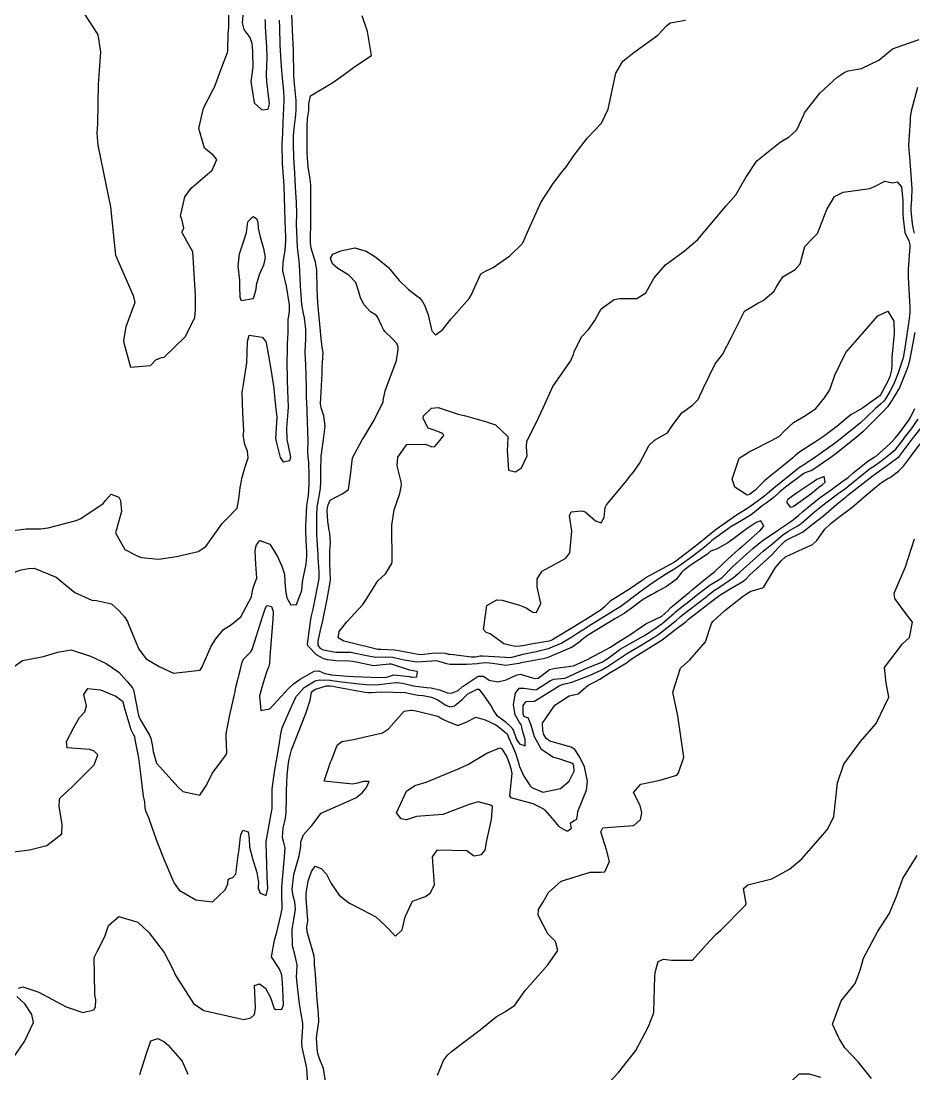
# Model space of a CAD drawing. Header units: feet. Extents: x 1313198 to 1317500, y 385000 to 389511.
# Drawn here: x 1315435.2 to 1315776, y 385557.7 to 385959.3 of the extents above; entities that cross this region are included whole.
import ezdxf

# ---------------------------------------------------------------- set-up
doc = ezdxf.new("R2010")
doc.units = ezdxf.units.FT
doc.layers.add('C-TOPO-MAJR', color=32, linetype='CONTINUOUS')

msp = doc.modelspace()

# ---------------------------------------------------------------- linework, layer by layer
at = {"layer": 'C-TOPO-MAJR'}
for points in [[(1315456.31, 385970.78), (1315458.03, 385964.11), (1315464.19, 385954.63)], [(1315464.19, 385954.63), (1315464.55, 385954.09), (1315465.6, 385947.63), (1315464.62, 385935.09), (1315464.34, 385920.13), (1315464.15, 385916.6), (1315464.5, 385912.02), (1315467.67, 385896.47), (1315469.36, 385888.42), (1315470.72, 385874.8), (1315471.22, 385870.07), (1315477.99, 385854.64), (1315478.62, 385851.93), (1315475.19, 385842.65), (1315474.35, 385837.46), (1315474.43, 385836.55), (1315477.05, 385827.36), (1315484.66, 385827.99), (1315486.71, 385830.06), (1315488.87, 385830.95), (1315489.85, 385831.18), (1315497.91, 385838.84), (1315501.56, 385846.1), (1315501.78, 385849.25), (1315501.8, 385854.66), (1315500.77, 385871.34), (1315496.65, 385878.53), (1315496.71, 385878.88), (1315497.33, 385880.46), (1315496.59, 385883.7), (1315496.1, 385884.94), (1315497.73, 385892.23), (1315500.08, 385895.52), (1315508.12, 385902.45), (1315509.98, 385906.57), (1315508.49, 385908.21), (1315505.17, 385910.88), (1315503.06, 385918.27), (1315504.79, 385926.09), (1315508.57, 385933.2), (1315508.99, 385934.05), (1315511.79, 385941.69), (1315514.03, 385947.37), (1315514.12, 385947.79), (1315514.31, 385954.6), (1315514.4, 385955.76), (1315514.52, 385957), (1315514.54, 385957.74), (1315514.37, 385965.34)], [(1315520.22, 385965.36), (1315519.67, 385958.59), (1315520.28, 385956.06), (1315522.51, 385952.99), (1315523.3, 385950.93), (1315523.52, 385947.86), (1315523.57, 385947.36), (1315523.67, 385941.7), (1315522.96, 385936.23), (1315524.19, 385928.09), (1315527.11, 385925.39), (1315529.5, 385925.67), (1315530.06, 385927.77), (1315529.08, 385936.28), (1315528.95, 385938.89), (1315529.1, 385945.45), (1315529, 385949.61), (1315528.81, 385953.08), (1315528.54, 385957.24), (1315528.5, 385958.82), (1315528.34, 385959.86)], [(1315428.23, 385641.98), (1315438.38, 385643.17), (1315445.01, 385644.85), (1315450.81, 385649.35), (1315450.92, 385653.06), (1315449.8, 385659.75), (1315449.88, 385662.35), (1315450.2, 385663.05), (1315454.75, 385667.2), (1315463.17, 385675.63), (1315464.53, 385679.44), (1315463.08, 385680.89), (1315461.52, 385681.46), (1315452.81, 385682.16), (1315452.55, 385684.6), (1315455.46, 385690.11), (1315457.47, 385693.65), (1315459.6, 385695.86), (1315460.2, 385698.18), (1315459.21, 385702.52), (1315460.64, 385704.77), (1315465.54, 385704.25), (1315471.39, 385701.85), (1315473.95, 385699.88), (1315474.06, 385699.65), (1315474.77, 385696.7), (1315477.17, 385689.16), (1315478.3, 385686.86), (1315478.47, 385686.47), (1315478.7, 385685.3), (1315480.05, 385678.29), (1315480.81, 385672.18), (1315481.8, 385663.74), (1315482.27, 385661.57), (1315482.51, 385659.29), (1315482.71, 385658.04), (1315483.82, 385655.56), (1315485.41, 385651.08), (1315487.15, 385646.13), (1315489.83, 385639.44), (1315493.18, 385631.62), (1315493.65, 385630.48), (1315495.53, 385627.82), (1315501.88, 385624.21), (1315508.31, 385623.42), (1315513.06, 385627.92), (1315514.14, 385630.3), (1315514.3, 385631.96), (1315514.79, 385632.26), (1315516.02, 385632.66), (1315517.17, 385633.97), (1315518.14, 385641.03), (1315518.42, 385643.36), (1315518.9, 385647.16), (1315519.15, 385648.89), (1315519.91, 385650.71), (1315521.89, 385650.07), (1315522.27, 385647.54), (1315522.44, 385644.19), (1315523.51, 385639.89), (1315525.23, 385634.53), (1315525.86, 385630.78), (1315525.75, 385629.05), (1315525.75, 385628.56), (1315526.47, 385626.66), (1315528.78, 385625.75), (1315529.46, 385628.54), (1315529.19, 385632.96), (1315529.05, 385637.72), (1315528.71, 385645.61), (1315528.74, 385646.36), (1315530.7, 385656.92), (1315530.97, 385658.23), (1315531.05, 385658.98), (1315531.1, 385660.82), (1315531.03, 385663.51), (1315531.09, 385666.45), (1315532.1, 385673.69), (1315532.95, 385678.73), (1315533.75, 385683.14), (1315534.42, 385687.48), (1315534.93, 385689.8), (1315537.38, 385695.59), (1315539.89, 385700.93), (1315540.35, 385701.84), (1315543.22, 385705.09), (1315547.48, 385707.66), (1315549.07, 385708.02), (1315553.22, 385707.89), (1315553.88, 385707.83), (1315557.63, 385707.34), (1315564.32, 385706.48), (1315568.33, 385706.19), (1315571.71, 385706.23), (1315578.2, 385706.98), (1315578.82, 385707.07), (1315580.82, 385706.83), (1315583.94, 385706), (1315584.92, 385705.81), (1315590.02, 385705.19), (1315591.72, 385704.95), (1315594.92, 385704.19), (1315597.92, 385703.16), (1315599.51, 385702.91), (1315602.02, 385703.93), (1315603.72, 385705.51), (1315604.02, 385705.69), (1315604.36, 385705.87), (1315609.63, 385709.46), (1315611.76, 385709.48), (1315613.87, 385707.99), (1315617.17, 385707.29), (1315620.31, 385708.09), (1315624.24, 385709.88), (1315625.68, 385710.16), (1315630.38, 385708.87), (1315631.59, 385708.58), (1315632.55, 385708.75), (1315634.15, 385709.83), (1315636.95, 385711.94), (1315639.16, 385712.55), (1315646.04, 385713.41), (1315647.48, 385714), (1315648.61, 385714.52), (1315651.66, 385715.91), (1315653.7, 385717.06), (1315656.43, 385718.5), (1315660.21, 385720.51), (1315662.98, 385722.4), (1315663.28, 385722.59), (1315667.51, 385725.16), (1315671.97, 385728.29), (1315673.69, 385729.37), (1315676.85, 385730.91), (1315679.75, 385732.38), (1315682.12, 385734.36), (1315683.17, 385735.7), (1315688.96, 385740.38), (1315689.19, 385740.55), (1315690.18, 385741.37), (1315691.48, 385742.57), (1315696.47, 385746.62), (1315697.76, 385747.55), (1315700.01, 385749.37), (1315702.78, 385752.02), (1315705.06, 385754.22), (1315709.05, 385757.76), (1315709.47, 385758.13), (1315710.52, 385759.08), (1315717.33, 385764.96), (1315718.76, 385766.7), (1315717.61, 385768.76), (1315715.78, 385768.06), (1315712.4, 385765.76), (1315707.3, 385762.01), (1315704.92, 385760.33), (1315700.93, 385758.06), (1315698.53, 385757.16), (1315698.28, 385756.97), (1315697.15, 385755.93), (1315690.65, 385751.63), (1315689.42, 385750.78), (1315687.96, 385749.64), (1315687.46, 385749.08), (1315685.29, 385746.38), (1315681.53, 385743.62), (1315678.29, 385741.86), (1315676.94, 385741.11), (1315675.7, 385740.42), (1315672.68, 385738.67), (1315670.78, 385737.34), (1315668.58, 385735.65), (1315665.35, 385733.36), (1315661.82, 385731.29), (1315660.81, 385730.72), (1315651.46, 385724.97), (1315649.84, 385723.78), (1315648.13, 385722.25), (1315645.57, 385720.55), (1315635.97, 385716.49), (1315634.43, 385716.07), (1315626.1, 385714.57), (1315625.21, 385714.34), (1315620.27, 385713.58), (1315615.28, 385714.33), (1315612.57, 385714.55), (1315610.06, 385714.26), (1315609.42, 385714.16), (1315605.3, 385713.86), (1315602.75, 385713.86), (1315598.83, 385713.94), (1315597.72, 385714.16), (1315594.28, 385715.22), (1315593.11, 385715.32), (1315591.94, 385715.19), (1315586.27, 385714.8), (1315581.41, 385715.52), (1315577.14, 385716.6), (1315574.17, 385716.75), (1315570.59, 385716.57), (1315567.01, 385717.22), (1315561.06, 385718.48), (1315556.77, 385718.45), (1315555.45, 385718.43), (1315554.58, 385718.56), (1315550.65, 385719.42), (1315549.52, 385719.96), (1315548.6, 385721.34), (1315548.61, 385722.84), (1315549.51, 385726.95), (1315550.34, 385730.72), (1315551.87, 385738.24), (1315552.66, 385742.42), (1315553.19, 385745.29), (1315553.27, 385746.27), (1315553.12, 385752.47), (1315553.05, 385754.07), (1315553.03, 385754.39), (1315553.05, 385757.31), (1315553.37, 385760.3), (1315553.09, 385764.01), (1315552.85, 385764.98), (1315552.24, 385768.58), (1315552.08, 385772.59), (1315552.14, 385773.61), (1315552.37, 385774.86), (1315553.2, 385776.62), (1315558.05, 385779.12), (1315560.17, 385780.71), (1315560.93, 385786.09), (1315561.78, 385792.72), (1315565.47, 385799.64), (1315565.81, 385800.13), (1315569.93, 385807.08), (1315573.36, 385814.1), (1315573.43, 385814.6), (1315574.2, 385818.23), (1315578.47, 385829.83), (1315579.11, 385834.11), (1315579.12, 385834.9), (1315578.62, 385836.34), (1315576.81, 385838.24), (1315574.1, 385840.85), (1315573.53, 385841.67), (1315572.84, 385843.23), (1315571.29, 385846.49), (1315570.7, 385847.1), (1315568.64, 385848.43), (1315566.19, 385851.07), (1315564.8, 385853.8), (1315564.17, 385856.09), (1315563.03, 385859.59), (1315560.26, 385862.38), (1315556.08, 385864.97), (1315554.07, 385866.75), (1315553.35, 385868.85), (1315554.27, 385870.38), (1315557.24, 385871.71), (1315562.59, 385872.77), (1315566.94, 385871.6), (1315570.68, 385869.32), (1315575.44, 385865.32), (1315579.55, 385860.32), (1315582.71, 385857.3), (1315583.12, 385856.98), (1315587.32, 385853.69), (1315588.22, 385852.72), (1315589.28, 385850.74), (1315590.54, 385847.32), (1315591.69, 385842.16), (1315591.99, 385841.22), (1315593.34, 385839.69), (1315596.06, 385841.57), (1315599.43, 385845.8), (1315606.31, 385853.54), (1315607.13, 385854.99), (1315610.68, 385862.88), (1315612.47, 385863.9), (1315615.41, 385865.3), (1315621.76, 385869.81), (1315626.57, 385874.47), (1315629.02, 385879.94), (1315633.61, 385890.05), (1315638.37, 385897.35), (1315641.58, 385901.63), (1315643.37, 385903.8), (1315646.29, 385908.19), (1315651.38, 385914.74), (1315656.7, 385920.33), (1315659.36, 385925.76), (1315662.28, 385939.47), (1315664.91, 385944), (1315669.09, 385947.33), (1315678.23, 385953.96), (1315681.54, 385957.49), (1315682.98, 385958.58), (1315688.84, 385959.61)], [(1315428.29, 385764.52), (1315437.16, 385765.65), (1315442.63, 385765.63), (1315445.6, 385765.98), (1315448.98, 385766.97), (1315456.3, 385768.88), (1315457.99, 385769.53), (1315466.59, 385775.34), (1315467.55, 385776.53), (1315469.62, 385778.88), (1315472.48, 385777.73), (1315473.22, 385776.5), (1315473.58, 385772.24), (1315471.29, 385764.18), (1315474.78, 385757.72), (1315479.48, 385755.3), (1315481.08, 385754.71), (1315487.75, 385754.04), (1315494.58, 385755.15), (1315502.8, 385756.99), (1315505.74, 385758.89), (1315511.97, 385767.62), (1315513.24, 385768.9), (1315517.73, 385773.54), (1315518.37, 385776.98), (1315518.83, 385781.47), (1315519.07, 385782.54), (1315519.51, 385784.83), (1315520.58, 385788.96), (1315521.84, 385792.67), (1315521.6, 385795.33), (1315520.68, 385797.78), (1315520.04, 385801.54), (1315520.08, 385801.81), (1315520.28, 385803.14), (1315519.83, 385809.89), (1315519.65, 385817.79), (1315519.69, 385818.43), (1315520.06, 385820.67), (1315521.36, 385828.94), (1315521.58, 385837.11), (1315522.23, 385839.45), (1315527.25, 385838.73), (1315528.58, 385837.14), (1315528.89, 385835.99), (1315529.55, 385832.39), (1315530.53, 385826.57), (1315531.64, 385819.33), (1315531.67, 385819.03), (1315532.38, 385812.45), (1315532.8, 385808.29), (1315532.5, 385802), (1315532.37, 385800.15), (1315532.67, 385798.43), (1315534.11, 385792.82), (1315535.27, 385791.22), (1315537.82, 385791.7), (1315538.14, 385792.96), (1315537.87, 385794.22), (1315536.79, 385799.71), (1315536.65, 385804.22), (1315537.17, 385810.26), (1315537.23, 385812.17), (1315537.02, 385818.46), (1315536.87, 385822.52), (1315536.82, 385829.48), (1315536.92, 385833.45), (1315536.97, 385836.27), (1315537.14, 385840.43), (1315537.12, 385842.18), (1315537.18, 385845.44), (1315537.62, 385848.37), (1315537.62, 385851.11), (1315536.53, 385858.16), (1315535.17, 385864.1), (1315535.29, 385867.4), (1315536.07, 385871.75), (1315536.3, 385875.65), (1315536.26, 385876.87), (1315535.96, 385883.04), (1315535.83, 385887.73), (1315535.76, 385891.94), (1315535.58, 385896.6), (1315534.94, 385905.04), (1315534.82, 385912.56), (1315534.96, 385914.27), (1315535.12, 385916.64), (1315535.28, 385920.56), (1315535.7, 385928.96), (1315535.69, 385930.14), (1315535.49, 385932.5), (1315534.88, 385938.94), (1315534.66, 385941.92), (1315534.16, 385950.21), (1315533.96, 385956.8), (1315533.84, 385959.67)], [(1315429.9, 385711.29), (1315435.74, 385715.39), (1315443.73, 385717), (1315449.09, 385718.61), (1315454.3, 385719.46), (1315461.71, 385717.05), (1315467.64, 385714.29), (1315472.58, 385710.99), (1315475.69, 385707.37), (1315477.74, 385705.02), (1315478.14, 385704.25), (1315480.1, 385694.45), (1315480.63, 385692.99), (1315484.3, 385687), (1315484.77, 385685.87), (1315485.35, 385682.59), (1315485.62, 385680.78), (1315486.95, 385676.29), (1315495.18, 385667.12), (1315496.97, 385665.5), (1315503.47, 385664.09), (1315506.05, 385667.93), (1315508.22, 385672.32), (1315513.43, 385679.29), (1315513.7, 385680.26), (1315513.62, 385683.49), (1315513.44, 385686.25), (1315513.44, 385686.52), (1315513.55, 385687.48), (1315514.81, 385694.13), (1315516.93, 385703.64), (1315517.21, 385705.31), (1315518.81, 385711.56), (1315519.62, 385714.82), (1315520.06, 385715.88), (1315521.99, 385717.87), (1315522.78, 385718.55), (1315523.45, 385719.6), (1315527.43, 385732.14), (1315528.51, 385735.47), (1315529.04, 385736.41), (1315530.79, 385736.08), (1315531.44, 385734.14), (1315531.43, 385733.6), (1315531.31, 385731.15), (1315530.28, 385718.44), (1315530.17, 385716.77), (1315530.05, 385714.29), (1315529.82, 385713.23), (1315528.95, 385710.97), (1315527.58, 385706.94), (1315526.24, 385702.01), (1315526.67, 385696.36), (1315530.15, 385696.96), (1315533.27, 385700.25), (1315537.11, 385704.64), (1315539.22, 385706.52), (1315541.69, 385708.28), (1315547.12, 385711.39), (1315548.92, 385711.43), (1315551.1, 385710.45), (1315553.31, 385710.03), (1315553.53, 385710.02), (1315560.01, 385709.45), (1315562.24, 385709.3), (1315568.79, 385709.12), (1315574.26, 385708.95), (1315576.02, 385709.46), (1315577.55, 385710.02), (1315583.43, 385709.35), (1315584.27, 385709.13), (1315584.53, 385709.08), (1315586.22, 385709.26), (1315586.58, 385711.23), (1315584.91, 385711.51), (1315583.57, 385711.72), (1315576.62, 385713.99), (1315575.66, 385714.05), (1315569.76, 385713.45), (1315563.81, 385714.65), (1315561.87, 385715.11), (1315560.38, 385715.15), (1315555.35, 385715.26), (1315552.18, 385715.74), (1315550.84, 385716.1), (1315547.93, 385717.61), (1315544.64, 385721.06), (1315544.48, 385721.63), (1315545.87, 385731.14), (1315546.11, 385732.45), (1315546.65, 385734.98), (1315548.84, 385745.89), (1315549.02, 385746.85), (1315549.04, 385747.18), (1315548.97, 385749.24), (1315548.66, 385754.65), (1315548.6, 385755.73), (1315548.19, 385761.49), (1315548.08, 385763.45), (1315548.07, 385764.16), (1315548.06, 385770.87), (1315548.29, 385774.05), (1315548.98, 385777.94), (1315549.54, 385781.17), (1315549.67, 385783.56), (1315549.62, 385787.67), (1315549.79, 385793.47), (1315549.85, 385794.16), (1315550.82, 385800.79), (1315551.28, 385804.83), (1315550.83, 385808.7), (1315549.72, 385811.75), (1315549.46, 385813.3), (1315550.18, 385824.81), (1315550.19, 385827.39), (1315550.25, 385828.98), (1315550.49, 385832.92), (1315550.26, 385834.22), (1315549.83, 385836.91), (1315548.59, 385850.47), (1315548.43, 385851.85), (1315548.22, 385857.07), (1315548.1, 385864.4), (1315547.55, 385867.31), (1315546, 385872.67), (1315545.66, 385874.64), (1315545.66, 385877.38), (1315545.83, 385881.26), (1315545.79, 385896.88), (1315545.41, 385899.92), (1315544.79, 385903.62), (1315544.47, 385909.09), (1315544.39, 385919.25), (1315544.55, 385922.05), (1315544.65, 385922.88), (1315545, 385925.22), (1315545.11, 385927.68), (1315545.64, 385930.77), (1315554.16, 385935.83), (1315559.06, 385939.28), (1315562.62, 385942), (1315569.03, 385946.23), (1315567.43, 385955.37), (1315565.35, 385961.24)], [(1315431.23, 385748.59), (1315435.24, 385750.02), (1315438.04, 385750.46), (1315440.17, 385750.62), (1315448.67, 385747.19), (1315455.69, 385741.37), (1315462.18, 385738.45), (1315464.07, 385738.3), (1315469.78, 385737.04), (1315472.68, 385734.42), (1315474.68, 385732.05), (1315475.84, 385730.27), (1315476.16, 385729.49), (1315477.89, 385725.23), (1315480.17, 385719.72), (1315482.93, 385716.06), (1315487.93, 385713.12), (1315493.41, 385710.57), (1315503.59, 385711.76), (1315504.4, 385713.04), (1315507.82, 385720.86), (1315509.61, 385723.68), (1315512.5, 385727.22), (1315515.51, 385729.12), (1315519.08, 385732.13), (1315523.17, 385739.75), (1315523.59, 385742.09), (1315524.1, 385743.92), (1315525.26, 385746.83), (1315524.77, 385752.17), (1315524.58, 385757.19), (1315524.88, 385758.84), (1315525.06, 385759.5), (1315526.36, 385761.18), (1315530.21, 385759.82), (1315532.99, 385755.37), (1315534.78, 385751.38), (1315535.71, 385748.34), (1315535.94, 385745.45), (1315536.15, 385742.09), (1315536.6, 385739.35), (1315538.16, 385736.72), (1315540.38, 385736.85), (1315542.44, 385742.17), (1315542.59, 385745.27), (1315543.01, 385747.32), (1315544.07, 385752.19), (1315544.23, 385755.23), (1315544.26, 385757.04), (1315544.22, 385758.79), (1315543.93, 385764.68), (1315543.92, 385766.81), (1315543.99, 385769.13), (1315544.34, 385774.5), (1315544.81, 385777.58), (1315544.9, 385778.2), (1315545.15, 385782.97), (1315545.17, 385786.07), (1315545, 385790.97), (1315544.83, 385793.17), (1315544.72, 385795.39), (1315544.79, 385799.16), (1315544.46, 385810.21), (1315544.36, 385811.27), (1315544.16, 385815.94), (1315544.2, 385819.67), (1315543.86, 385828.26), (1315543.73, 385830.26), (1315543.67, 385833.09), (1315543.86, 385838.14), (1315543.89, 385841.83), (1315543.39, 385846.15), (1315542.99, 385847.8), (1315542.36, 385851.15), (1315541.87, 385858.31), (1315541.52, 385866.49), (1315541.09, 385870.08), (1315540.78, 385873), (1315540.57, 385876.12), (1315540.35, 385881.87), (1315540.43, 385885.52), (1315540.35, 385890.35), (1315540.07, 385893.84), (1315539.81, 385898.6), (1315539.65, 385901.44), (1315539.33, 385907.14), (1315539.18, 385912.41), (1315539.21, 385915.48), (1315539.45, 385918.29), (1315539.91, 385922.41), (1315540.17, 385925.18), (1315540.22, 385928.95), (1315539.51, 385936.61), (1315539.35, 385938.74), (1315539.19, 385947.96), (1315539.09, 385950.78), (1315538.99, 385952.98), (1315538.53, 385961.7)], [(1315776.33, 385840.53), (1315774.39, 385830.46), (1315773.75, 385827.83), (1315773.05, 385825.76), (1315770.43, 385819.48), (1315769.86, 385818.37), (1315767.07, 385813.8), (1315765.91, 385812.21), (1315764.24, 385810.39), (1315763.77, 385809.95), (1315762.97, 385809.17), (1315756.49, 385802.67), (1315753.94, 385800.43), (1315746.14, 385794.29), (1315743.89, 385792.56), (1315736.97, 385787.92), (1315734.79, 385787.07), (1315734.04, 385786.71), (1315727, 385781.5), (1315724.88, 385779.79), (1315722.77, 385777.9), (1315722.13, 385777.36), (1315719.55, 385775.47), (1315718.02, 385774.36), (1315716.52, 385773.15), (1315713.84, 385771.04), (1315709.42, 385768.37), (1315707.02, 385766.98), (1315706.67, 385766.75), (1315703.87, 385764.8), (1315698.82, 385761.15), (1315697.8, 385760.22), (1315696.1, 385758.6), (1315692.16, 385755.65), (1315687.44, 385752.19), (1315684.68, 385750.33), (1315681.55, 385748.45), (1315676.44, 385745.23), (1315674.63, 385743.96), (1315671.34, 385741.5), (1315664.08, 385736.05), (1315662.9, 385735.23), (1315661.63, 385734.45), (1315658.5, 385732.58), (1315652.9, 385729.1), (1315650.07, 385727.3), (1315647.68, 385725.81), (1315645.39, 385724.3), (1315641.67, 385722), (1315636.4, 385719.85), (1315631.78, 385718.79), (1315626.74, 385717.76), (1315623.42, 385716.77), (1315621.91, 385716.5), (1315620.12, 385716.62), (1315611.41, 385717.12), (1315610.5, 385717.05), (1315608.62, 385716.73), (1315607.13, 385716.69), (1315600.32, 385717.54), (1315598.85, 385717.67), (1315598.46, 385717.75), (1315597.16, 385718.06), (1315592.95, 385718.21), (1315589.06, 385717.66), (1315587.43, 385717.61), (1315579.36, 385719.13), (1315577.7, 385719.42), (1315572.57, 385719.67), (1315571.43, 385719.68), (1315570.31, 385719.87), (1315560.12, 385722.4), (1315558.38, 385722.78), (1315556.19, 385724.06), (1315556.69, 385726.53), (1315559.52, 385730.19), (1315565.63, 385736.8), (1315566.91, 385738.72), (1315571.44, 385745.87), (1315574.27, 385748.54), (1315576.69, 385752.38), (1315576.81, 385753.1), (1315576.73, 385767), (1315577.62, 385772.85), (1315579.83, 385779.13), (1315580.44, 385782.32), (1315580.35, 385783.58), (1315578.81, 385789.7), (1315578.96, 385793), (1315582.49, 385797.84), (1315589.47, 385797.99), (1315590.87, 385797.4), (1315592.01, 385796.91), (1315593.13, 385796.99), (1315595.06, 385799.31), (1315596.54, 385801.28), (1315596.17, 385802.03), (1315592.83, 385803.22), (1315590.58, 385804.06), (1315588.63, 385807.79), (1315588.76, 385808.71), (1315591.88, 385811.63), (1315594.41, 385811.88), (1315602.08, 385809.33), (1315604.83, 385808.7), (1315612.92, 385806.41), (1315616.3, 385805.26), (1315621.04, 385800.9), (1315620.87, 385797.51), (1315620.79, 385795.67), (1315620.9, 385793.72), (1315621.29, 385788), (1315623.97, 385787.35), (1315626.19, 385788.91), (1315628.34, 385793.54), (1315628.15, 385796.87), (1315628.22, 385799.08), (1315631.68, 385805.77), (1315634.54, 385811.76), (1315638.24, 385819.91), (1315644.94, 385829.61), (1315646.07, 385832.19), (1315646.37, 385833.18), (1315649.12, 385838.88), (1315651.83, 385841.73), (1315654.27, 385845.16), (1315656.59, 385849.54), (1315661.56, 385853.12), (1315663.8, 385853.46), (1315670.27, 385853.54), (1315673.7, 385855.6), (1315676.81, 385861.38), (1315681.12, 385866.36), (1315688.48, 385871.68), (1315693.54, 385875.99), (1315696.23, 385879.21), (1315704.24, 385888.68), (1315708.06, 385892.98), (1315711.84, 385899.68), (1315716.06, 385906.05), (1315724.97, 385913.15), (1315728.4, 385915.17), (1315731.3, 385917.8), (1315733.86, 385923.32), (1315734.28, 385924.26), (1315740.13, 385931.79), (1315746.62, 385937.83), (1315749.57, 385939.85), (1315750.86, 385940.26), (1315756.04, 385941.15), (1315762.64, 385944.38), (1315766.98, 385947.93), (1315767.87, 385948.66), (1315773.98, 385950.9), (1315778.01, 385952.29)], [(1315777.3, 385934.01), (1315774.97, 385924.95), (1315774.6, 385922.57), (1315774.5, 385921.26), (1315774.17, 385915.61), (1315774.05, 385914.01), (1315773.92, 385911.81), (1315774.19, 385908.8), (1315774.36, 385907.53), (1315775.14, 385895.45), (1315775.11, 385891.4), (1315774.88, 385888.26), (1315774.88, 385887.22), (1315775.33, 385881.92), (1315775.69, 385879.89), (1315776.03, 385878.44)], [(1315760.92, 385896.25), (1315764.87, 385898.21), (1315767.94, 385897.64), (1315769.63, 385898.03), (1315771.23, 385896.08), (1315771.76, 385890.91), (1315771.75, 385889.79), (1315771.72, 385888.91), (1315771.78, 385885.76), (1315771.83, 385884.04), (1315772.58, 385878.64), (1315774.05, 385875.49), (1315774.44, 385873.98), (1315774.42, 385873.18), (1315773.77, 385864.84), (1315773.75, 385861.65), (1315774.42, 385850.02), (1315774.42, 385848.16), (1315774.19, 385845.8), (1315772.42, 385833.81), (1315771.9, 385830.91), (1315771.7, 385830.13), (1315769.88, 385824.7), (1315768.34, 385821), (1315766.79, 385818), (1315765.15, 385815.27), (1315764.46, 385814.31), (1315763.42, 385813.33), (1315761.29, 385811.6), (1315757.86, 385808.21), (1315755.57, 385806.04), (1315747.21, 385799.35), (1315744.28, 385797.17), (1315737.73, 385792.47), (1315735.31, 385790.9), (1315734.59, 385790.48), (1315732.36, 385789), (1315729.59, 385786.87), (1315722.57, 385781.2), (1315721.81, 385780.53), (1315720.04, 385778.95), (1315719.13, 385778.24), (1315714.73, 385775.03), (1315712.97, 385773.79), (1315711.62, 385772.9), (1315709.29, 385771.47), (1315708.34, 385770.86), (1315700.56, 385765.45), (1315698.69, 385764.05), (1315695.77, 385761.56), (1315695.15, 385761.02), (1315693.77, 385759.94), (1315685.53, 385753.54), (1315684.63, 385752.95), (1315675.43, 385747.99), (1315673.61, 385746.9), (1315673, 385746.48), (1315671.9, 385745.65), (1315667.46, 385742.67), (1315660, 385738.03), (1315657.79, 385735.74), (1315656.2, 385734.45), (1315654.36, 385733.3), (1315653.44, 385732.74), (1315646.41, 385728.45), (1315639.1, 385723.91), (1315638.1, 385723.33), (1315636.79, 385722.86), (1315629.12, 385721.55), (1315627.44, 385721.18), (1315625.69, 385720.84), (1315623.81, 385720.81), (1315619.48, 385721.75), (1315614.23, 385725.59), (1315612.68, 385726.16), (1315611.74, 385727.24), (1315612.99, 385736.46), (1315616.76, 385738.51), (1315618.79, 385738.4), (1315625.48, 385736.49), (1315627.95, 385735.46), (1315630.57, 385733.89), (1315631.9, 385733.79), (1315633.64, 385737.15), (1315632.15, 385743.59), (1315632.21, 385746.58), (1315634.16, 385749.48), (1315643.2, 385754.46), (1315644.69, 385756.51), (1315645.39, 385764.73), (1315644.53, 385770.57), (1315645.19, 385772.07), (1315649.31, 385772.55), (1315650.5, 385772.1), (1315654.41, 385768.64), (1315656.61, 385767.96), (1315657.76, 385770.01), (1315658.2, 385773.72), (1315658.71, 385774.81), (1315666.38, 385784.08), (1315667.35, 385785.33), (1315668.84, 385787.18), (1315671.26, 385790.6), (1315674.89, 385797.5), (1315676.98, 385799.43), (1315681.95, 385802.22), (1315683.78, 385804.91), (1315687.39, 385809.95), (1315691.54, 385812.75), (1315693.7, 385815), (1315695.65, 385819.39), (1315700.2, 385828.63), (1315702.97, 385832.15), (1315706.38, 385838.77), (1315711.27, 385848.68), (1315716.38, 385851.77), (1315718.5, 385852.72), (1315722.51, 385856.13), (1315723.63, 385858.15), (1315725.99, 385861.77), (1315730.71, 385864.56), (1315732.55, 385866.75), (1315734.34, 385873.35), (1315737.27, 385876.39), (1315739.23, 385878.29), (1315742.72, 385887.4), (1315745.74, 385892.35), (1315748.94, 385894.05), (1315759.23, 385895.48), (1315760.92, 385896.25)], [(1315518.2, 385864.86), (1315518.14, 385865.68), (1315518.62, 385870.48), (1315520.24, 385875.48), (1315521.27, 385878.66), (1315521.74, 385882.78), (1315523.85, 385884.8), (1315525.02, 385883.99), (1315525.56, 385882.61), (1315525.77, 385880.32), (1315526.47, 385876.99), (1315527.8, 385872.55), (1315528.33, 385869.19), (1315527.74, 385866.2), (1315526.09, 385862.47), (1315524.93, 385858.55), (1315524.81, 385856.93), (1315523.77, 385853.42), (1315519.29, 385852.62), (1315518.8, 385853.92), (1315518.76, 385858.35), (1315518.72, 385860.42), (1315518.2, 385864.86)], [(1315743.6, 385818.28), (1315744.13, 385819.37), (1315745.83, 385824.2), (1315749.99, 385832.91), (1315756.23, 385840), (1315762.28, 385846.82), (1315766.04, 385848.62), (1315768.3, 385844.87), (1315768.48, 385840.18), (1315767.54, 385830.93), (1315767.52, 385828.28), (1315767.47, 385826.29), (1315766.82, 385823.69), (1315766.3, 385822.47), (1315763.76, 385817.65), (1315763.23, 385816.74), (1315763, 385816.42), (1315762.65, 385816.11), (1315758.66, 385813.35), (1315756.36, 385811.7), (1315752.53, 385809.51), (1315752.05, 385809.19), (1315746.54, 385804.66), (1315741.44, 385800.84), (1315738.43, 385798.84), (1315732.8, 385795.33), (1315730.63, 385793.57), (1315729.74, 385792.76), (1315724.35, 385788.28), (1315719.88, 385784.69), (1315718.9, 385783.8), (1315715.22, 385780.32), (1315713.4, 385778.85), (1315712.37, 385778.45), (1315707.69, 385781.57), (1315706.57, 385784.55), (1315709.29, 385792.54), (1315713.14, 385794.98), (1315714.65, 385795.73), (1315721.67, 385799.32), (1315724.65, 385801.03), (1315726.58, 385803.05), (1315730.04, 385806.2), (1315734.6, 385808.87), (1315738.62, 385811.6), (1315741.92, 385815.63), (1315742.12, 385815.95), (1315743.6, 385818.28)], [(1315434.23, 385590.4), (1315435.85, 385591), (1315441.95, 385588.92), (1315452.39, 385583.4), (1315458.77, 385581.2), (1315463.01, 385582.16), (1315463.58, 385583.33), (1315463.76, 385586.06), (1315463.43, 385588.1), (1315463.34, 385588.5), (1315463.11, 385602.12), (1315464.3, 385604.46), (1315467.14, 385610.15), (1315468.59, 385614.42), (1315472.52, 385617.8), (1315479.79, 385615.66), (1315483.97, 385611.7), (1315489.9, 385604.06), (1315492.92, 385598.19), (1315494.28, 385595.12), (1315501.09, 385584.66), (1315505.02, 385581.89), (1315517.89, 385578.97), (1315520.28, 385578.49), (1315522.92, 385579.09), (1315524.14, 385580.3), (1315524.47, 385581.11), (1315524.68, 385583.22), (1315524.3, 385591.54), (1315526.19, 385592.08), (1315528.53, 385590.48), (1315530.37, 385586.94), (1315531.85, 385582.72), (1315532.52, 385582.31), (1315534.72, 385582.49), (1315535.32, 385584.02), (1315535.16, 385590.17), (1315534.87, 385594.29), (1315534.66, 385595.97), (1315533.72, 385597.98), (1315530.82, 385602.45), (1315531.96, 385608.8), (1315532.79, 385611.81), (1315534.42, 385618.26), (1315534.87, 385620.9), (1315534.75, 385626.51), (1315534.75, 385628.98), (1315535.61, 385638.97), (1315535.98, 385644), (1315535.66, 385645.55), (1315535, 385647.89), (1315535.24, 385651.52), (1315536.11, 385655.36), (1315536.36, 385657.59), (1315536.54, 385663.09), (1315536.59, 385665.84), (1315536.82, 385671.71), (1315537.33, 385676.42), (1315537.57, 385677.86), (1315538.48, 385681.39), (1315540.82, 385687.5), (1315543.87, 385695.19), (1315545.61, 385700.33), (1315546.04, 385703.18), (1315546.52, 385703.92), (1315547.56, 385704.49), (1315551.82, 385705.81), (1315553.14, 385705.8), (1315554.25, 385705.58), (1315555.37, 385705.35), (1315566.58, 385703.4), (1315567.88, 385703.26), (1315568.96, 385703.29), (1315572.72, 385703.47), (1315581.82, 385703.2), (1315583.61, 385702.88), (1315585.32, 385702.49), (1315586.82, 385702.26), (1315588.65, 385702.05), (1315591.93, 385701.45), (1315594.35, 385700.38), (1315597.13, 385698.48), (1315598.82, 385697.77), (1315600.71, 385698.16), (1315603.52, 385700.5), (1315605.56, 385702.62), (1315606.46, 385703.15), (1315607.57, 385703.59), (1315609.34, 385704.54), (1315609.95, 385704.48), (1315611.74, 385702.2), (1315614.58, 385698.01), (1315615.6, 385696.11), (1315616.71, 385694.63), (1315619.93, 385692.2), (1315622.55, 385689.72), (1315622.83, 385689.29), (1315623.11, 385688.62), (1315624.36, 385685.31), (1315625.43, 385683.65), (1315627.65, 385682.88), (1315627.57, 385685.38), (1315626.76, 385688.23), (1315626.18, 385690.7), (1315625.96, 385691.16), (1315625.42, 385691.81), (1315623.75, 385694.72), (1315623.23, 385698.67), (1315623.97, 385703), (1315625.36, 385704.82), (1315627.26, 385704.91), (1315631.3, 385704.24), (1315631.89, 385704.38), (1315637.35, 385707.77), (1315638.53, 385708.3), (1315641.51, 385708.56), (1315642.76, 385708.75), (1315643.72, 385709.1), (1315646.64, 385710.5), (1315650.53, 385712.19), (1315657.13, 385714.93), (1315657.95, 385715.38), (1315659.34, 385716.36), (1315663.87, 385719.7), (1315664.76, 385720.28), (1315672.92, 385724.9), (1315674.94, 385726.09), (1315677.28, 385727.63), (1315679.96, 385729.59), (1315684.28, 385733.21), (1315685.05, 385733.94), (1315688.53, 385736.76), (1315689.45, 385737.43), (1315693.58, 385740.69), (1315694.57, 385741.54), (1315698.25, 385744.34), (1315701.34, 385746.1), (1315702.76, 385747.1), (1315706.93, 385751.29), (1315709.29, 385753.48), (1315710.77, 385754.78), (1315714.46, 385758.13), (1315718.62, 385761.49), (1315723.39, 385764.65), (1315724.79, 385765.63), (1315728.22, 385767.98), (1315729.57, 385768.87), (1315731.88, 385770.67), (1315733.65, 385772.21), (1315739.88, 385777.39), (1315742.39, 385779.17), (1315744.48, 385780.6), (1315748.54, 385783.54), (1315750.84, 385785.28), (1315752.67, 385786.82), (1315758.36, 385791.5), (1315760.87, 385792.96), (1315761.74, 385793.54), (1315766.77, 385798.1), (1315767.72, 385799), (1315768.77, 385800.16), (1315770.24, 385801.93), (1315774.05, 385807.04), (1315774.84, 385808.31), (1315776.36, 385811.55)], [(1315544.73, 385553.85), (1315544.31, 385559.77), (1315544.03, 385561.09), (1315542.56, 385567.94), (1315542.41, 385569.96), (1315542.79, 385575.71), (1315542.78, 385577.15), (1315542.14, 385580.65), (1315541.53, 385584.49), (1315540.91, 385589.91), (1315540.37, 385594.81), (1315540.47, 385596.62), (1315540.61, 385599.34), (1315539.67, 385603.35), (1315538.86, 385606.67), (1315538.73, 385612.9), (1315539.38, 385616.71), (1315539.92, 385620.58), (1315539.69, 385623.33), (1315539.08, 385625.62), (1315538.73, 385628.17), (1315539.38, 385633.8), (1315541.36, 385640.89), (1315541.99, 385644.52), (1315541.96, 385646.28), (1315542.97, 385649), (1315546.23, 385652.45), (1315549.71, 385657.22), (1315562.97, 385663.04), (1315565.43, 385664.94), (1315567.07, 385666.97), (1315568.1, 385669.23), (1315565.9, 385669.34), (1315563.58, 385668.63), (1315561.68, 385668.21), (1315550.93, 385669.36), (1315553.38, 385676.67), (1315553.84, 385677.72), (1315555.87, 385683.12), (1315557.68, 385684.6), (1315562.06, 385685.34), (1315573.13, 385687.88), (1315575.45, 385689.37), (1315581.41, 385696.09), (1315583.95, 385696.47), (1315584.43, 385696.44), (1315586.04, 385696.27), (1315594.32, 385694.14), (1315595.99, 385693.24), (1315597.19, 385692.49), (1315601.95, 385690.69), (1315605.39, 385692.02), (1315608.82, 385693.82), (1315612.34, 385692.86), (1315616.47, 385690.94), (1315617.37, 385690.23), (1315618.55, 385689.18), (1315619.6, 385688.34), (1315620.74, 385687.46), (1315620.88, 385687.26), (1315621.32, 385686.08), (1315622.62, 385683.03), (1315623.9, 385680.14), (1315624.86, 385677.26), (1315625.46, 385675.04), (1315627.14, 385671.26), (1315629.53, 385667.62), (1315630.2, 385666.97), (1315634.37, 385665.16), (1315641.07, 385666.62), (1315644.44, 385669.45), (1315646.38, 385673.26), (1315646.19, 385675.23), (1315645.89, 385675.92), (1315645.48, 385676.31), (1315640.89, 385677.76), (1315638.17, 385678.58), (1315633.8, 385681.51), (1315631.24, 385686.31), (1315629.97, 385690.82), (1315628.77, 385693.61), (1315628.09, 385693.71), (1315627.36, 385693.91), (1315626.88, 385694.83), (1315626.86, 385698.3), (1315628.06, 385699.78), (1315631, 385699.88), (1315631.22, 385699.94), (1315635.92, 385702.85), (1315640.62, 385705.79), (1315642.1, 385706.35), (1315645.04, 385707.01), (1315645.86, 385707.26), (1315652.47, 385709.84), (1315656.63, 385711.69), (1315659.04, 385713.11), (1315663.22, 385715.94), (1315664.75, 385717.01), (1315666.24, 385717.98), (1315671.21, 385720.9), (1315677.13, 385724.51), (1315678.58, 385725.52), (1315685.29, 385730.75), (1315686.68, 385731.94), (1315686.93, 385732.19), (1315688.09, 385733.14), (1315689.7, 385734.31), (1315697.03, 385740), (1315697.65, 385740.51), (1315699.91, 385742.23), (1315701.78, 385743.4), (1315707.14, 385747.05), (1315708.74, 385748.44), (1315709.53, 385749.18), (1315712.07, 385751.43), (1315718.42, 385757.18), (1315719.8, 385758.29), (1315721.48, 385759.59), (1315725.82, 385763.24), (1315727.85, 385764.66), (1315731.47, 385766.7), (1315732.94, 385767.73), (1315738.09, 385772.1), (1315740, 385773.66), (1315740.78, 385774.26), (1315747.13, 385779.08), (1315749.48, 385780.83), (1315750.83, 385781.85), (1315756.2, 385786.21), (1315759.48, 385788.82), (1315760.89, 385789.73), (1315763.35, 385791.47), (1315766.34, 385793.8), (1315769.04, 385796.09), (1315771.75, 385799.47), (1315772.58, 385800.62), (1315775.02, 385803.78), (1315777.61, 385807.41)], [(1315551.66, 385553.17), (1315550.59, 385559.78), (1315548.97, 385563.87), (1315548.33, 385566.08), (1315547.96, 385571.55), (1315548.17, 385573.4), (1315548.85, 385577.63), (1315548.72, 385580.76), (1315548.19, 385586.12), (1315547.91, 385592.07), (1315547.41, 385597.27), (1315547.22, 385599.19), (1315547.22, 385601.38), (1315547.06, 385602.71), (1315544.42, 385612.01), (1315544.29, 385613.91), (1315544.5, 385615.12), (1315544.63, 385616.38), (1315544.06, 385624.66), (1315543.98, 385626.67), (1315544.86, 385631.3), (1315546.08, 385634.93), (1315547.53, 385637.05), (1315549.82, 385636.15), (1315551.83, 385633.98), (1315553.63, 385630.35), (1315556.65, 385625.9), (1315560.18, 385623.18), (1315560.89, 385622.76), (1315568.2, 385618.95), (1315570.57, 385617.71), (1315574.15, 385614.42), (1315578.16, 385610.28), (1315580.65, 385612.65), (1315581.86, 385617.62), (1315584.59, 385623.69), (1315588.85, 385625.17), (1315589.55, 385625.38), (1315591.38, 385626.64), (1315592.98, 385629.81), (1315592.24, 385640.55), (1315594.12, 385643.26), (1315605.36, 385643.03), (1315607.86, 385641.04), (1315608.23, 385640.87), (1315611, 385641.46), (1315612.29, 385643.14), (1315612.95, 385646.84), (1315614.81, 385654.74), (1315615.17, 385659.71), (1315614.91, 385660.08), (1315609.7, 385661.54), (1315606.19, 385660.52), (1315596.18, 385656.7), (1315586.09, 385655.92), (1315582.31, 385654.65), (1315580.24, 385655.03), (1315578.53, 385657.29), (1315582.31, 385665.63), (1315585.55, 385667.82), (1315589.8, 385669.05), (1315602.49, 385674.18), (1315605.95, 385675.89), (1315613.03, 385680.08), (1315617.89, 385682.17), (1315618.71, 385681.75), (1315620.56, 385678.75), (1315621.67, 385675.9), (1315622.12, 385674.26), (1315622.48, 385672.35), (1315621.61, 385663.78), (1315622.01, 385663.17), (1315630.53, 385660.85), (1315634.58, 385658.84), (1315635.13, 385658.38), (1315637.88, 385655.12), (1315640.5, 385652.15), (1315642.19, 385651.08), (1315643.44, 385650.47), (1315643.85, 385650.44), (1315645.25, 385651.46), (1315645, 385652.55), (1315644.9, 385653.48), (1315646.34, 385654.35), (1315647.35, 385654.93), (1315647.55, 385656.54), (1315647.67, 385657.9), (1315649.67, 385662.52), (1315651, 385665.93), (1315651.43, 385669.45), (1315650.31, 385674.92), (1315648.54, 385678.6), (1315646.52, 385681.45), (1315645.21, 385682.33), (1315637.07, 385684.69), (1315635.64, 385685.62), (1315634.79, 385687.2), (1315634.39, 385688.68), (1315634.21, 385691.59), (1315638.9, 385698.4), (1315644.4, 385702), (1315646.14, 385702.3), (1315647.79, 385702.78), (1315651.65, 385706.01), (1315654.43, 385707.47), (1315656.09, 385708.28), (1315660.12, 385710.84), (1315662.5, 385712.3), (1315666.28, 385714.52), (1315666.92, 385715.08), (1315667.69, 385715.72), (1315669.45, 385716.79), (1315679.31, 385722.94), (1315679.91, 385723.35), (1315684.65, 385726.98), (1315688.52, 385729.87), (1315689.18, 385730.48), (1315689.96, 385731.17), (1315700.51, 385739.3), (1315700.74, 385739.49), (1315701.57, 385740.11), (1315702.26, 385740.55), (1315705.87, 385742.71), (1315710.75, 385745.51), (1315711.96, 385746.61), (1315713.37, 385748.07), (1315717.24, 385751.48), (1315721.88, 385755.8), (1315724.24, 385758.41), (1315726.79, 385760.98), (1315727.5, 385761.46), (1315733.45, 385764.43), (1315733.99, 385764.79), (1315737.1, 385767.25), (1315741.49, 385770.65), (1315746.62, 385775.05), (1315749.72, 385777.6), (1315750.43, 385778.12), (1315750.83, 385778.43), (1315759.9, 385785.58), (1315760.61, 385786.13), (1315760.9, 385786.34), (1315765.04, 385789.3), (1315765.95, 385789.88), (1315770.36, 385793.18), (1315774.6, 385798.82), (1315774.93, 385799.3), (1315775.96, 385800.6), (1315780.55, 385806.47)], [(1315594.15, 385557.24), (1315596.49, 385562.93), (1315598.02, 385564.91), (1315599.56, 385566.36), (1315610.41, 385574.51), (1315616.59, 385579.48), (1315620.16, 385581.55), (1315623.62, 385583.95), (1315627.64, 385589.6), (1315636.25, 385599.33), (1315640.12, 385604.86), (1315639.17, 385608.2), (1315636.28, 385611.14), (1315632.97, 385617.59), (1315632.62, 385618.48), (1315632.71, 385620.46), (1315634.38, 385623.14), (1315636.58, 385626.9), (1315641.33, 385631.23), (1315652.47, 385634.75), (1315656.39, 385634.67), (1315658.08, 385634.81), (1315659.82, 385638.76), (1315658.62, 385643.21), (1315656.56, 385650.13), (1315657.32, 385651.57), (1315663.67, 385652.18), (1315669.1, 385652.44), (1315671.63, 385654.82), (1315672.19, 385657.38), (1315671.54, 385660.14), (1315668.97, 385665.05), (1315671.8, 385668.23), (1315679.12, 385669.8), (1315685.45, 385671.71), (1315686.12, 385672.64), (1315688.13, 385678.52), (1315685.94, 385694.32), (1315684, 385703.35), (1315686.87, 385712.45), (1315690.52, 385715.67), (1315696.51, 385722.58), (1315698.69, 385729.59), (1315699.22, 385730.35), (1315703.84, 385734.49), (1315710.9, 385740.05), (1315713.52, 385741.74), (1315714.32, 385742.05), (1315718.6, 385743.29), (1315723.22, 385750.88), (1315725.44, 385753.62), (1315727.01, 385754.92), (1315733.57, 385758.01), (1315737.28, 385759.67), (1315739, 385761.17), (1315741.95, 385765.47), (1315744.4, 385767.78), (1315747.38, 385770.15), (1315752.3, 385773.75), (1315753.11, 385774.4), (1315756.97, 385777.87), (1315761.68, 385781.76), (1315763.56, 385783.32), (1315766.06, 385784.82), (1315766.92, 385785.24), (1315770.17, 385787.7), (1315772, 385789.56), (1315775.07, 385793.58), (1315778.4, 385798.1)], [(1315742.14, 385783.46), (1315741.71, 385785.59), (1315738.91, 385784.42), (1315738.04, 385783.89), (1315731.18, 385779.3), (1315727.84, 385776.81), (1315727.39, 385775.76), (1315728.79, 385773.9), (1315729.95, 385774.11), (1315736.59, 385779.03), (1315739.74, 385781.48), (1315741.02, 385782.39), (1315742.14, 385783.46)], [(1315656.26, 385550.77), (1315663.2, 385558.34), (1315669.92, 385566.74), (1315674.66, 385575.82), (1315676.51, 385580.4), (1315676.67, 385581.32), (1315677.11, 385595), (1315677.29, 385596.5), (1315678.43, 385600.6), (1315680.43, 385601.58), (1315683.42, 385601.11), (1315691.49, 385601.12), (1315697.94, 385608.35), (1315700.5, 385611.02), (1315702.19, 385612.47), (1315711.77, 385622.12), (1315711.94, 385622.8), (1315710.98, 385628.43), (1315712.57, 385629.86), (1315721.77, 385632.16), (1315728.55, 385635.9), (1315733.25, 385639.78), (1315741.13, 385648.85), (1315741.94, 385649.88), (1315743.11, 385651.27), (1315745.39, 385655.92), (1315746.81, 385668.8), (1315749.21, 385675.84), (1315755.61, 385684.53), (1315761.56, 385691.4), (1315766.42, 385701.44), (1315765.4, 385706.94), (1315764.75, 385712.7), (1315771.61, 385721.73), (1315774.3, 385724.22), (1315775.45, 385730.08), (1315772.13, 385734.4), (1315768.68, 385739.03), (1315768.51, 385741.14), (1315772.84, 385751.12), (1315776.21, 385761.77)], [(1315759.86, 385555.98), (1315754.75, 385562.38), (1315749.62, 385567.76), (1315747.51, 385571.24), (1315747.06, 385572.07), (1315744.88, 385576.78), (1315748.23, 385585.69), (1315753.59, 385592.21), (1315755.43, 385597.38), (1315756.79, 385601.96), (1315762.13, 385611.95), (1315766.5, 385618.79), (1315769.21, 385625.18), (1315771.82, 385632.24), (1315777.28, 385641.05)], [(1315432.38, 385564.07), (1315436.55, 385570.15), (1315439.92, 385577.4), (1315439.36, 385580.48), (1315436.61, 385584.43), (1315433.66, 385587.28)], [(1315480.51, 385557.49), (1315483.07, 385565.59), (1315484.81, 385570.37), (1315487.39, 385571.29), (1315489.76, 385570.09), (1315491.41, 385568.68), (1315496.73, 385562.59), (1315498.81, 385557.67)], [(1315724.1, 385550.07), (1315732.21, 385557.82), (1315736.01, 385557.84), (1315740.39, 385556.53)]]:
    msp.add_lwpolyline(points, dxfattribs=at)

doc.saveas('drawing.dxf')
